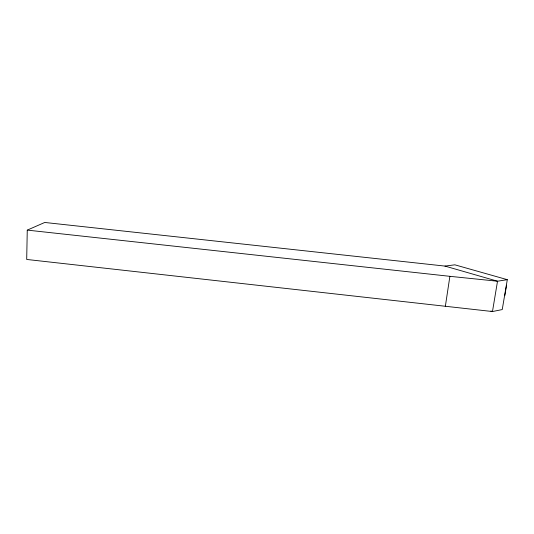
<?xml version="1.0" encoding="UTF-8"?>
<svg xmlns="http://www.w3.org/2000/svg" width="534" height="534" viewBox="0 0 534 534"><rect width="100%" height="100%" fill="white"/><g stroke="black" fill="none" stroke-linecap="round" stroke-linejoin="round"><path stroke-width="0.8" d="M27.261 230.114L26.7 259.451L492.475 311.536L502.234 309.573L507.3 279.669L454.855 264.824L444.956 266.086L44.749 222.464L27.261 230.114L449.888 276.325L497.521 281.218L507.3 279.669M445.309 306.596L449.888 276.325M504.797 295.689L506.572 285.196M444.956 266.086L497.521 281.218L492.475 311.536L490.906 311.022"/></g></svg>
